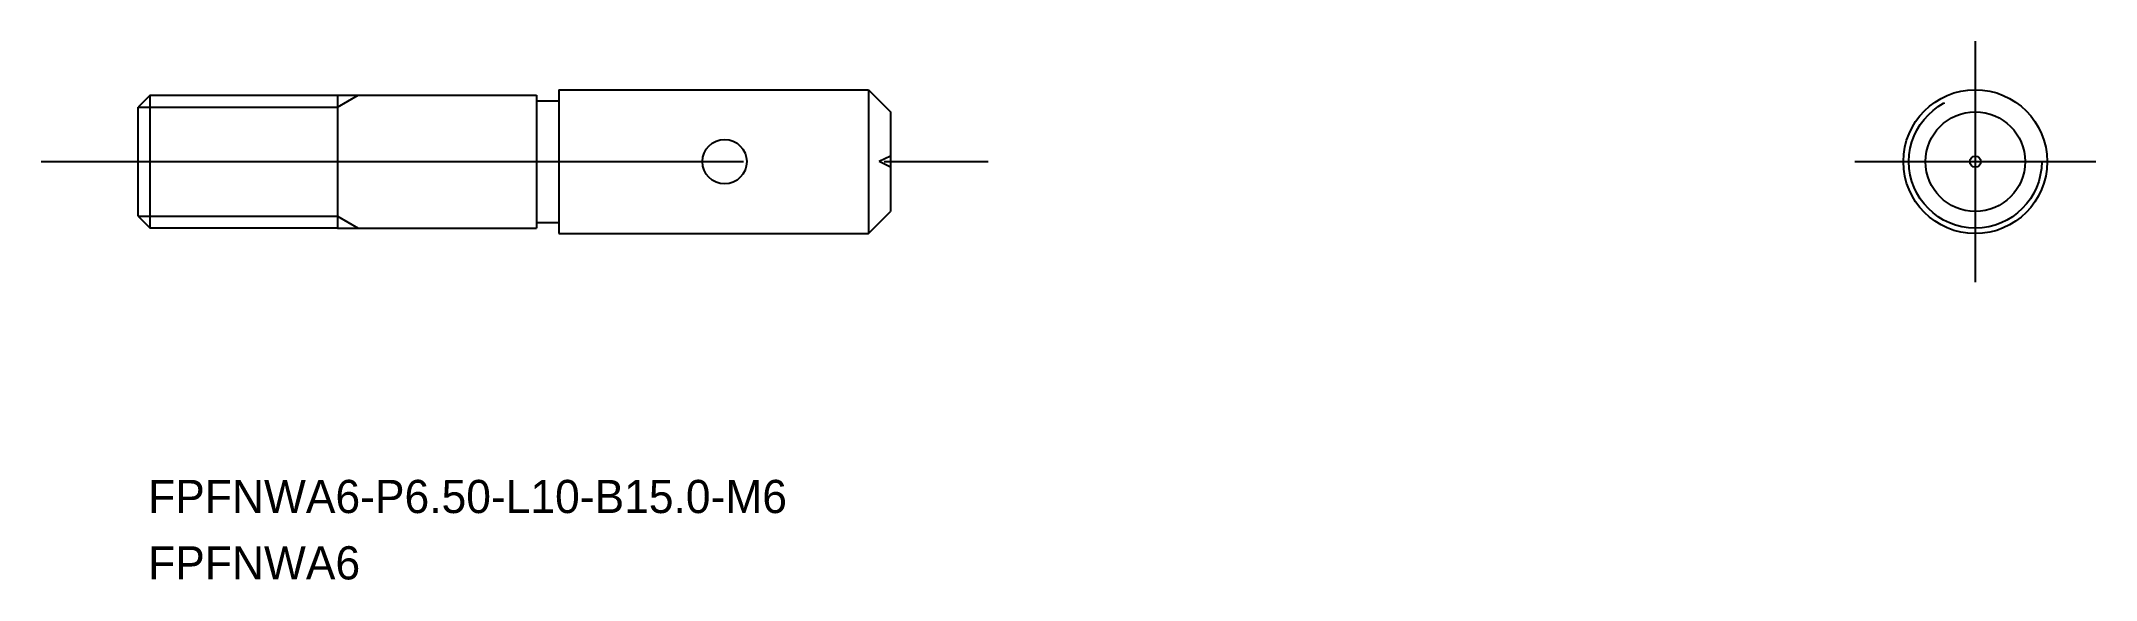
# Model space of a CAD drawing. Extents: x -1013.5 to -920.6, y -257.5 to -233.1.
import ezdxf

# ---------------------------------------------------------------- set-up
doc = ezdxf.new("R2010")
doc.units = 0
for name, pattern in [('CENTER', [50.8, 31.75, -6.35, 6.35, -6.35]), ('DASHED', [19.05, 12.7, -6.35]), ('PHANTOM', [63.5, 31.75, -6.35, 6.35, -6.35, 6.35, -6.35])]:
    doc.linetypes.add(name, pattern=pattern)
doc.layers.get('0').update_dxf_attribs({"linetype": 'CONTINUOUS'})
doc.layers.add('CENTER', color=1, linetype='CENTER')

msp = doc.modelspace()

# ---------------------------------------------------------------- linework, layer by layer
at = {"color": 7, "linetype": 'CONTINUOUS'}
for p, q in [((-1008.572, -235.574), (-1009.113, -236.116)), ((-1008.572, -241.574), (-1008.572, -235.574)), ((-1008.572, -235.574), (-1000.113, -235.574)), ((-1000.113, -235.574), (-991.113, -235.574)), ((-1000.113, -235.574), (-1000.113, -241.574)), ((-991.113, -235.574), (-991.113, -241.574)), ((-991.113, -235.824), (-990.113, -235.824)), ((-990.113, -235.324), (-976.113, -235.324)), ((-976.113, -235.324), (-975.113, -236.324)), ((-1009.113, -241.033), (-1009.113, -236.116)), ((-1009.113, -241.033), (-1008.572, -241.574)), ((-991.113, -241.324), (-990.113, -241.324)), ((-976.113, -241.824), (-975.113, -240.824)), ((-1000.113, -241.574), (-1008.572, -241.574)), ((-1000.113, -241.574), (-991.113, -241.574)), ((-990.113, -241.824), (-976.113, -241.824))]:
    msp.add_line(p, q, dxfattribs=at)
at = {"color": 3, "linetype": 'CONTINUOUS'}
for p, q in [((-1000.113, -236.116), (-999.175, -235.574)), ((-1009.113, -236.116), (-1000.113, -236.116)), ((-1009.113, -241.033), (-1000.113, -241.033)), ((-1000.113, -241.033), (-999.175, -241.574))]:
    msp.add_line(p, q, dxfattribs=at)
for p, q in [((-990.113, -235.324), (-990.113, -241.824)), ((-976.113, -235.324), (-976.113, -241.824)), ((-975.113, -236.324), (-975.113, -240.824))]:
    msp.add_line(p, q)
at = {"color": 3, "linetype": 'PHANTOM'}
for p in [(-975.113, -238.324), (-975.113, -238.824)]:
    msp.add_line(p, (-975.631, -238.574), dxfattribs=at)
at = {"linetype": 'CONTINUOUS'}
msp.add_circle((-926.094, -238.574), 3.25, dxfattribs=at)
at = {"color": 3, "linetype": 'DASHED'}
msp.add_circle((-926.094, -238.574), 3, dxfattribs=at)
for centre, radius in [((-926.094, -238.574), 2.25), ((-982.613, -238.574), 1), ((-926.094, -238.574), 0.25)]:
    msp.add_circle(centre, radius)
at = {"layer": 'CENTER', "color": 1, "linetype": 'CENTER'}
for p, q in [((-926.094, -233.124), (-926.094, -244.024)), ((-1013.503, -238.574), (-970.707, -238.574)), ((-931.544, -238.574), (-920.644, -238.574))]:
    msp.add_line(p, q, dxfattribs=at)

# ---------------------------------------------------------------- texts
for s, p in [('FPFNWA6-P6.50-L10-B15.0-M6', (-1008.668, -254.457)), ('FPFNWA6', (-1008.668, -257.457))]:
    msp.add_text(s, height=1.5).set_placement(p)

doc.saveas('drawing.dxf')
